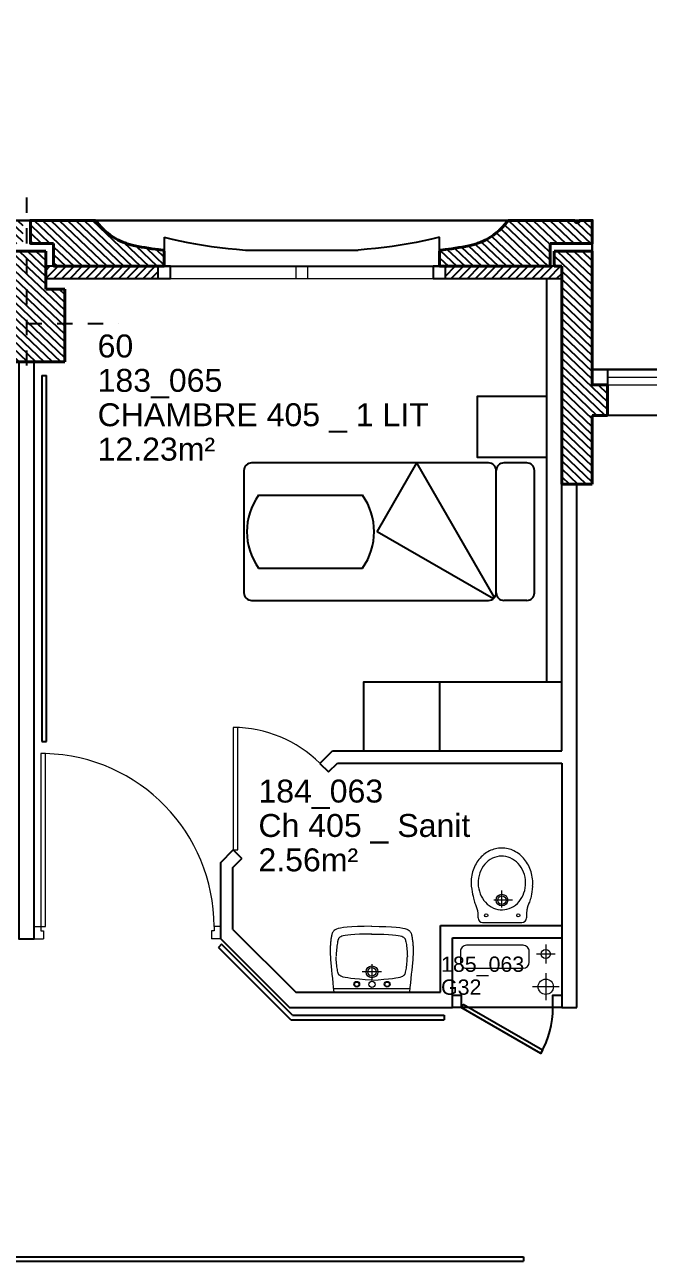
# Model space of a CAD drawing. Header units: metres. Extents: x -8 to 211, y -5 to 116.
# Drawn here: x 181.69 to 185.77, y 60.69 to 68.78 of the extents above; entities that cross this region are included whole.
import ezdxf

# ---------------------------------------------------------------- set-up
doc = ezdxf.new("R2010")
doc.units = ezdxf.units.M
doc.header["$LTSCALE"] = 0.6
doc.header["$MEASUREMENT"] = 0
doc.linetypes.add('CACHÉ', pattern=[0.25, 0.125, -0.125])
doc.linetypes.add('CONTINU', pattern=[0])
doc.layers.get('0').update_dxf_attribs({"linetype": 'CONTINUOUS'})
for name, color, linetype in [('001axes', 1, 'CONTINUOUS'), ('009 main courante', 181, 'CONTINUOUS'), ('400 Lits', 150, 'CONTINUOUS'), ('A_AGENC', 204, 'CONTINUOUS'), ('A_EQMP', 142, 'CONTINUOUS'), ('A_Etiqu_Gaine', 8, 'CONTINUOUS'), ('A_Etiqu_Gaine_ancien', 8, 'CONTINUOUS'), ('A_Etiqu_Gaine_code', 8, 'CONTINUOUS'), ('A_Etiqu_Local', 8, 'CONTINUOUS'), ('A_Etiqu_Local_ancien', 8, 'CONTINUOUS'), ('A_HACH_CLOIS', 7, 'CONTINU'), ('A_HACH_STRUC', 7, 'CONTINUOUS'), ('A_MUR_CLOIS', 8, 'CONTINU'), ('A_MURS_ALÈG', 7, 'CONTINU')]:
    doc.layers.add(name, color=color, linetype=linetype)
for name, color, linetype, lineweight in [('A_CHASS', 4, 'CONTINU', 0), ('A_MURS_STRU', 7, 'CONTINU', 40), ('A_PORTE', 8, 'CONTINU', 0), ('A_SANI', 5, 'CONTINU', 0), ('CONTOUR', 54, 'CONTINUOUS', 30)]:
    doc.layers.add(name, color=color, linetype=linetype, lineweight=lineweight)
doc.styles.add('Attribut', font='arial.ttf')

# ---------------------------------------------------------------- blocks, each defined once
blk = doc.blocks.new('A_Etiqu_Local')
at = {"style": 'Attribut', "flags": 1}
for tag, p in [('CODE_HOPITAL', (-0.4463, 1.632)), ('CODE_SITE', (-0.4463, 1.407)), ('CODE_BATIMENT', (-0.4463, 1.182)), ('CODE_SECTEUR', (-0.4463, 0.957)), ('CODE_ETAGE', (-0.4463, 0.732)), ('NOM_NORMALISE', (-0.4463, -0.843)), ('SECTEUR_ACTIVITE', (-0.4463, -1.068)), ('SOUS_SECTEUR_ACTIVITE', (-0.4463, -1.293)), ('VOLUME', (-0.4463, -1.518)), ('SERVICE', (-0.4463, -1.743)), ('CODE_UG', (-0.4463, -1.968)), ('CODE_UA', (-0.4463, -2.193)), ('CODE_POLE', (-0.4463, -2.418)), ('OCCUPANT_EXTERNE', (-0.4463, -2.643)), ('DISPONIBILITE', (-0.4463, -2.868)), ('ACCES_HANDICAPES', (-0.4463, -3.093)), ('NATURE_SOL', (-0.4463, -3.318)), ('RISQUE_LABORATOIRE', (-0.4463, -3.543)), ('AMIANTE', (-0.4463, -3.768))]:
    blk.add_attdef(tag, p, '', height=0.15, dxfattribs=at)
at = {"layer": 'A_Etiqu_Local', "style": 'Attribut'}
for tag, p in [('CODE_PIECE', (-0.4463, 0.282)), ('NOM_USAGE', (-0.4463, 0.057)), ('SURFACE', (-0.4463, -0.168))]:
    blk.add_attdef(tag, p, '', height=0.15, dxfattribs=at)
at = {"layer": 'A_Etiqu_Local_ancien', "style": 'Attribut'}
blk.add_attdef('CODE_PIECE_ANCIEN', (-0.4463, 0.507), '', height=0.15, dxfattribs=at)
blk = doc.blocks.new('A_Etiqu_Gaine')
at = {"style": 'Attribut', "flags": 1}
for tag, p in [('CODE_HOPITAL', (-0.4323, 0.8651)), ('CODE_SITE', (-0.4323, 0.7151)), ('CODE_BATIMENT', (-0.4323, 0.5651)), ('CODE_SECTEUR', (-0.4323, 0.4151)), ('CODE_ETAGE', (-0.4323, 0.2651)), ('NOM_NORMALISE', (-0.4323, -0.3349)), ('SECTEUR_ACTIVITE', (-0.4323, -0.4849)), ('SOUS_SECTEUR_ACTIVITE', (-0.4323, -0.6349)), ('SURFACE', (-0.4323, -0.7849)), ('CODE_UG', (-0.4323, -0.9349)), ('CODE_POLE', (-0.4323, -1.0849)), ('AMIANTE', (-0.4323, -1.2349))]:
    blk.add_attdef(tag, p, '', height=0.1, dxfattribs=at)
at = {"layer": 'A_Etiqu_Gaine', "style": 'Attribut'}
blk.add_attdef('NOM_USAGE', (-0.4323, -0.1849), '', height=0.1, dxfattribs=at)
at = {"layer": 'A_Etiqu_Gaine_ancien', "style": 'Attribut'}
blk.add_attdef('CODE_PIECE_ANCIEN', (-0.4323, 0.1151), '', height=0.1, dxfattribs=at)
at = {"layer": 'A_Etiqu_Gaine_code', "style": 'Attribut'}
blk.add_attdef('CODE_PIECE', (-0.4323, -0.0349), '', height=0.1, dxfattribs=at)

msp = doc.modelspace()

# ---------------------------------------------------------------- hatches: boundary and pattern name
at = {"layer": 'A_HACH_CLOIS'}
h = msp.add_hatch(dxfattribs=at)
h.set_pattern_fill('ANSI31', color=8, scale=0.3, style=0)
h.set_pattern_definition([(45, (181.825037, 67.116104), (-0.0265165, 0.0265165), [])])
h.paths.add_polyline_path([(185.1999, 67.1961), (185.1499, 67.1961), (184.4402, 67.1961), (184.4402, 67.1161), (185.1999, 67.1161)])
h.paths.add_polyline_path([(182.5602, 67.1962), (181.825, 67.1962), (181.825, 67.1162), (182.5602, 67.1162)])
at = {"layer": 'A_HACH_STRUC', "linetype": 'Continuous'}
h = msp.add_hatch(dxfattribs=at)
h.set_pattern_fill('ANSI31', color=8, scale=0.3, angle=-88.5553, style=0)
h.paths.add_polyline_path([(185.3999, 67.2961), (185.1499, 67.2961), (185.1499, 67.1961), (185.1999, 67.1961), (185.2002, 67.1961), (185.2002, 67.1161), (185.1999, 65.7709), (185.3999, 65.7709), (185.3999, 66.2211), (185.4999, 66.2211), (185.4999, 66.4211), (185.3999, 66.4211), (185.3999, 66.5211)])
h.paths.add_polyline_path([(185.1253, 67.3462), (185.4002, 67.3462), (185.4002, 67.4962), (185.3152, 67.4962, -1), (185.2852, 67.4962), (184.8502, 67.4962), (184.8298, 67.4713), (184.8101, 67.4496), (184.7909, 67.4306), (184.7722, 67.4143), (184.7541, 67.4003), (184.7366, 67.3883), (184.7196, 67.378), (184.7032, 67.3693), (184.6872, 67.3618), (184.6718, 67.3552), (184.6643, 67.3522), (184.6569, 67.3493), (184.6494, 67.3466), (184.6419, 67.344), (184.6343, 67.3415), (184.6264, 67.3392), (184.6182, 67.3369), (184.6097, 67.3347), (184.6008, 67.3325), (184.5915, 67.3304), (184.5712, 67.3263), (184.5494, 67.3224), (184.5268, 67.3186), (184.5039, 67.315), (184.4816, 67.3116), (184.4603, 67.3085), (184.4409, 67.3056), (184.424, 67.3031), (184.4101, 67.3009), (184.4002, 67.299), (184.4002, 67.1962), (184.4402, 67.1962), (185.1253, 67.1962)])
h.paths.add_polyline_path([(182.6002, 67.299), (182.5903, 67.3009), (182.5764, 67.3031), (182.5595, 67.3056), (182.54, 67.3085), (182.5188, 67.3116), (182.4965, 67.315), (182.4736, 67.3186), (182.451, 67.3224), (182.4292, 67.3263), (182.4089, 67.3304), (182.3995, 67.3325), (182.3906, 67.3347), (182.3821, 67.3369), (182.374, 67.3392), (182.3661, 67.3415), (182.3585, 67.344), (182.3509, 67.3466), (182.3435, 67.3493), (182.336, 67.3522), (182.3285, 67.3552), (182.3131, 67.3618), (182.2972, 67.3693), (182.2808, 67.378), (182.2638, 67.3883), (182.2462, 67.4003), (182.2282, 67.4143), (182.2095, 67.4306), (182.1903, 67.4496), (182.1705, 67.4713), (182.1502, 67.4962), (181.7252, 67.4962), (181.7252, 67.3462), (181.8751, 67.3462), (181.8751, 67.1962), (182.5602, 67.1962), (182.6002, 67.1962)])
h.paths.add_polyline_path([(181.5253, 67.3462), (181.6752, 67.3462), (181.6752, 67.4962), (181.2502, 67.4962), (181.2298, 67.4713), (181.2101, 67.4496), (181.1909, 67.4306), (181.1722, 67.4143), (181.1541, 67.4003), (181.1366, 67.3883), (181.1196, 67.378), (181.1032, 67.3693), (181.0872, 67.3618), (181.0718, 67.3552), (181.0643, 67.3522), (181.0569, 67.3493), (181.0494, 67.3466), (181.0419, 67.344), (181.0343, 67.3415), (181.0264, 67.3392), (181.0182, 67.3369), (181.0097, 67.3347), (181.0008, 67.3325), (180.9915, 67.3304), (180.9712, 67.3263), (180.9494, 67.3224), (180.9268, 67.3186), (180.9039, 67.315), (180.8816, 67.3116), (180.8603, 67.3085), (180.8409, 67.3056), (180.824, 67.3031), (180.8101, 67.3009), (180.8002, 67.299), (180.8002, 67.1962), (180.8402, 67.1962), (181.5253, 67.1962)])
h = msp.add_hatch(dxfattribs=at)
h.set_pattern_fill('ANSI31', color=8, scale=0.3, angle=-88.5553, style=0)
h.set_pattern_definition([(316.4447, (174.24985, 66.57117), (0.02583954, 0.02717661), [])])
h.paths.add_polyline_path([(174.7499, 67.0462), (174.625, 67.0462), (174.625, 67.2962), (174.3753, 67.2962), (174.3753, 67.0462), (174.2499, 67.0462), (174.2499, 66.5712), (174.4498, 66.5712), (174.7499, 66.5712)])
h.paths.add_polyline_path([(181.9499, 67.0462), (181.825, 67.0462), (181.825, 67.2962), (181.5754, 67.2962), (181.5754, 67.0462), (181.4499, 67.0462), (181.4499, 66.5712), (181.6498, 66.5712), (181.9499, 66.5712)])

# ---------------------------------------------------------------- linework, layer by layer
at = {"layer": '001axes', "color": 8, "linetype": 'CACHÉ'}
for p, q in [((181.6999, 67.6462), (181.6999, 66.4613)), ((181.0998, 66.8212), (182.2999, 66.8212))]:
    msp.add_line(p, q, dxfattribs=at)
at = {"layer": '009 main courante', "color": 8, "linetype": 'Continuous'}
for p, q in [((181.7998, 66.4812), (181.8298, 66.4812)), ((181.7998, 66.4812), (181.7998, 64.0862)), ((181.8298, 64.0862), (181.8298, 66.4812)), ((181.7998, 64.0862), (181.8298, 64.0862)), ((182.9754, 62.7609), (182.9542, 62.7397)), ((183.4276, 62.2663), (182.9542, 62.7397)), ((183.4401, 62.2963), (182.9754, 62.7609)), ((183.4276, 62.2663), (184.4307, 62.2663)), ((183.4401, 62.2963), (184.4307, 62.2963)), ((184.4307, 62.2963), (184.4307, 62.2663)), ((179.8999, 60.7161), (184.9499, 60.7161)), ((179.8999, 60.6861), (184.9499, 60.6861)), ((184.9499, 60.7161), (184.9499, 60.6861))]:
    msp.add_line(p, q, dxfattribs=at)
at = {"layer": '400 Lits', "color": 8, "linetype": 'Continuous'}
for p, q in [((183.1217, 65.8598), (183.1217, 65.0598)), ((184.722, 65.9098), (183.1717, 65.9098)), ((183.9923, 65.4598), (184.2521, 65.9098)), ((184.7609, 65.0287), (184.2521, 65.9098)), ((184.7717, 65.0598), (184.7717, 65.8598)), ((184.7717, 65.0598), (184.7717, 65.8598)), ((184.7717, 65.0598), (184.7717, 65.8598)), ((184.9717, 65.9098), (184.8217, 65.9098)), ((185.0217, 65.0598), (185.0217, 65.8598)), ((183.2162, 65.6983), (183.8978, 65.6983)), ((184.7529, 65.0207), (183.9923, 65.4598)), ((183.2162, 65.2212), (183.8978, 65.2212)), ((183.1717, 65.0098), (184.722, 65.0098)), ((184.9717, 65.0098), (184.8217, 65.0098))]:
    msp.add_line(p, q, dxfattribs=at)
for centre, radius, start, end in [((183.1717, 65.8598), 0.05, 89.99938, 179.99947), ((184.7217, 65.8598), 0.05, 0.00168, 90.00176), ((184.8217, 65.8598), 0.05, 89.99824, 179.99832), ((184.9717, 65.8598), 0.05, 0.00168, 90.00176), ((183.557, 65.4598), 0.416, 145.00777, 214.99254), ((183.557, 65.4598), 0.416, 325.00791, 34.99193), ((183.1717, 65.0598), 0.05, 180.00168, 270.00176), ((184.7217, 65.0598), 0.05, 269.99948, 359.99937), ((184.8217, 65.0598), 0.05, 180.00063, 270.00052), ((184.9717, 65.0598), 0.05, 269.99948, 359.99937)]:
    msp.add_arc(centre, radius, start, end, dxfattribs=at)
at = {"layer": 'A_AGENC', "color": 8, "linetype": 'Continuous'}
msp.add_line((185.1999, 62.3463), (184.4861, 62.3463), dxfattribs=at)
for points in [[(184.4861, 62.3463), (184.4861, 62.4263), (184.5431, 62.4263), (184.5431, 62.3463)], [(185.1429, 62.3463), (185.1429, 62.4263), (185.1999, 62.4263), (185.1999, 62.3463)]]:
    msp.add_lwpolyline(points, dxfattribs=at)
msp.add_lwpolyline([(184.556, 62.3686), (185.0754, 62.0687), (185.0625, 62.0464), (184.5431, 62.3463)], close=True, dxfattribs=at)
msp.add_arc((184.5431, 62.3463), 0.5998, 330.00002, 0.00001, dxfattribs=at)
at = {"layer": 'A_CHASS', "color": 8, "linetype": 'Continuous'}
for p, q in [((184.3602, 67.1962), (182.6402, 67.1962)), ((182.6402, 67.1162), (184.3602, 67.1162)), ((185.4999, 66.5211), (186.8999, 66.5211)), ((185.4999, 66.4711), (186.8999, 66.4711)), ((185.4999, 66.4211), (186.8999, 66.4211))]:
    msp.add_line(p, q, dxfattribs=at)
for points in [[(183.4602, 67.1962), (183.4602, 67.1162)], [(183.5402, 67.1162), (183.5402, 67.1962)]]:
    msp.add_lwpolyline(points, dxfattribs=at)
at = {"layer": 'A_EQMP', "color": 8, "linetype": 'Continuous'}
for p, q in [((185.0999, 67.1162), (185.0999, 64.4763)), ((184.3999, 64.4763), (184.3999, 64.0263))]:
    msp.add_line(p, q, dxfattribs=at)
msp.add_lwpolyline([(185.0999, 65.9462), (184.6499, 65.9462), (184.6499, 66.3462), (185.0999, 66.3462)], dxfattribs=at)
msp.add_lwpolyline([(185.1999, 64.0263), (185.1999, 64.4763), (183.9035, 64.4763), (183.9035, 64.0263)], close=True, dxfattribs=at)
at = {"layer": 'A_MUR_CLOIS', "color": 8, "linetype": 'Continuous'}
for p, q in [((182.6402, 67.1962), (181.825, 67.1962)), ((185.2002, 67.1961), (184.3602, 67.1962)), ((181.75, 62.7963), (181.75, 66.5712)), ((185.3999, 66.4211), (185.4999, 66.4211)), ((185.1999, 64.0263), (185.1999, 65.7709)), ((185.2999, 62.3463), (185.2999, 65.7709)), ((183.6176, 63.9441), (183.6998, 64.0263)), ((183.6998, 64.0263), (185.1999, 64.0263)), ((183.6176, 63.9441), (183.6742, 63.8876)), ((183.6742, 63.8876), (183.7329, 63.9463)), ((183.7329, 63.9463), (185.1999, 63.9463)), ((185.1999, 63.9463), (185.1999, 62.3463)), ((182.9698, 63.2963), (183.0519, 63.3785)), ((183.0519, 63.3785), (183.1085, 63.3219)), ((182.9698, 62.7963), (182.9698, 63.2963)), ((183.0498, 63.2632), (183.1085, 63.3219)), ((183.0498, 62.8577), (183.0498, 63.2632)), ((184.4061, 62.8833), (185.1999, 62.8833)), ((184.4061, 62.4463), (184.4061, 62.8833)), ((182.9698, 62.7963), (183.4198, 62.3463)), ((183.0498, 62.8577), (183.4612, 62.4463)), ((184.4861, 62.8033), (185.1999, 62.8033)), ((184.4861, 62.3463), (184.4861, 62.8033)), ((183.4612, 62.4463), (184.4061, 62.4463)), ((183.4198, 62.3463), (184.4861, 62.3463)), ((185.1999, 62.3463), (185.2999, 62.3463))]:
    msp.add_line(p, q, dxfattribs=at)
for points in [[(181.825, 67.1962), (181.825, 67.1162), (182.6402, 67.1162)], [(182.5602, 67.1162), (182.5602, 67.1962)], [(182.6402, 67.1162), (182.6402, 67.1962)], [(184.3602, 67.1962), (184.3602, 67.1162), (185.2002, 67.1161)], [(184.4402, 67.1162), (184.4402, 67.1962)], [(185.2002, 67.1161), (185.2002, 67.1961)], [(181.6497, 66.5712), (181.6497, 62.7963), (181.75, 62.7963)]]:
    msp.add_lwpolyline(points, dxfattribs=at)
msp.add_lwpolyline([(185.4999, 66.4211), (185.3999, 66.4211), (185.3999, 66.5211), (185.4999, 66.5211)], close=True, dxfattribs=at)
at = {"layer": 'A_MURS_ALÈG', "color": 8, "ltscale": 200}
for p, q in [((182.1502, 67.4962), (184.8502, 67.4962)), ((182.6002, 67.3862), (182.6002, 67.1962)), ((182.6002, 67.3862), (182.6513, 67.3737)), ((182.6513, 67.3737), (182.7024, 67.3623)), ((182.7024, 67.3623), (182.7535, 67.352)), ((182.7535, 67.352), (182.8048, 67.3426)), ((182.8048, 67.3426), (182.8567, 67.3342)), ((182.8567, 67.3342), (182.9093, 67.3265)), ((182.9093, 67.3265), (182.9627, 67.3196)), ((182.9627, 67.3196), (183.0174, 67.3134)), ((184.0376, 67.3196), (183.983, 67.3134)), ((184.0911, 67.3265), (184.0376, 67.3196)), ((184.1437, 67.3342), (184.0911, 67.3265)), ((184.1956, 67.3426), (184.1437, 67.3342)), ((184.2469, 67.352), (184.1956, 67.3426)), ((184.298, 67.3623), (184.2469, 67.352)), ((184.349, 67.3737), (184.298, 67.3623)), ((184.4002, 67.3862), (184.349, 67.3737)), ((184.4002, 67.1962), (184.4002, 67.3862)), ((183.0174, 67.3134), (183.0733, 67.3078)), ((183.0733, 67.3078), (183.1308, 67.3028)), ((183.1308, 67.3028), (183.8696, 67.3028)), ((183.9271, 67.3078), (183.8696, 67.3028)), ((183.983, 67.3134), (183.9271, 67.3078)), ((182.6002, 67.1962), (184.4002, 67.1962)), ((186.8999, 66.2211), (185.4999, 66.2211))]:
    msp.add_line(p, q, dxfattribs=at)
at = {"layer": 'A_MURS_STRU', "color": 8, "linetype": 'Continuous'}
for p, q in [((181.8751, 67.3462), (181.8751, 67.1962)), ((185.1253, 67.3462), (185.1253, 67.1962)), ((181.5754, 67.2962), (181.825, 67.2962)), ((181.825, 67.2962), (181.825, 67.0462)), ((182.6002, 67.2962), (182.6002, 67.1962)), ((184.4002, 67.2962), (184.4002, 67.1962)), ((185.3999, 67.2961), (185.1499, 67.2961)), ((185.1499, 67.2961), (185.1499, 67.1961)), ((185.3999, 67.2961), (185.3999, 66.4211)), ((182.6002, 67.1962), (181.8751, 67.1962)), ((184.4002, 67.1962), (185.1253, 67.1962)), ((185.1499, 67.1961), (185.1999, 67.1961)), ((185.1999, 67.1961), (185.1999, 65.7709)), ((181.9499, 67.0462), (181.825, 67.0462)), ((185.4999, 66.4211), (185.4999, 66.2211)), ((185.3999, 66.2211), (185.3999, 65.7709)), ((185.3999, 66.2211), (185.4999, 66.2211)), ((185.3999, 65.7709), (185.1999, 65.7709))]:
    msp.add_line(p, q, dxfattribs=at)
at = {"layer": 'A_MURS_STRU', "color": 8}
msp.add_line((185.4999, 66.4211), (185.3999, 66.4211), dxfattribs=at)
at = {"layer": 'A_MURS_STRU', "color": 8, "linetype": 'Continuous'}
for points in [[(181.8751, 67.3462), (181.7252, 67.3462), (181.7252, 67.4962), (182.1502, 67.4962)], [(182.1502, 67.4962), (182.1705, 67.4713), (182.1903, 67.4496), (182.2095, 67.4306), (182.2282, 67.4143), (182.2462, 67.4003), (182.2638, 67.3883), (182.2808, 67.378), (182.2972, 67.3693), (182.3131, 67.3618), (182.3285, 67.3552), (182.3285, 67.3552), (182.336, 67.3522), (182.3435, 67.3493), (182.3509, 67.3466), (182.3585, 67.344), (182.3661, 67.3415), (182.374, 67.3392), (182.3821, 67.3369), (182.3906, 67.3347), (182.3995, 67.3325), (182.4089, 67.3304), (182.4089, 67.3304), (182.4292, 67.3263), (182.451, 67.3224), (182.4736, 67.3186), (182.4965, 67.315), (182.5188, 67.3116), (182.54, 67.3085), (182.5595, 67.3056), (182.5764, 67.3031), (182.5903, 67.3009), (182.6003, 67.299)], [(184.8502, 67.4962), (184.8298, 67.4713), (184.8101, 67.4496), (184.7909, 67.4306), (184.7722, 67.4143), (184.7541, 67.4003), (184.7366, 67.3883), (184.7196, 67.378), (184.7032, 67.3693), (184.6872, 67.3618), (184.6718, 67.3552), (184.6718, 67.3552), (184.6643, 67.3522), (184.6569, 67.3493), (184.6494, 67.3466), (184.6419, 67.344), (184.6343, 67.3415), (184.6264, 67.3392), (184.6182, 67.3369), (184.6097, 67.3347), (184.6008, 67.3325), (184.5915, 67.3304), (184.5915, 67.3304), (184.5712, 67.3263), (184.5494, 67.3224), (184.5268, 67.3186), (184.5039, 67.315), (184.4816, 67.3116), (184.4603, 67.3085), (184.4409, 67.3056), (184.424, 67.3031), (184.4101, 67.3009), (184.4001, 67.299)], [(185.2852, 67.4962), (184.8502, 67.4962)], [(185.1253, 67.3462), (185.4002, 67.3462), (185.4002, 67.4962), (185.3152, 67.4962)], [(181.4499, 67.0462), (181.4499, 66.5712), (181.9499, 66.5712)], [(181.9499, 66.5712), (181.9499, 67.0462)]]:
    msp.add_lwpolyline(points, dxfattribs=at)
msp.add_arc((185.3002, 67.4962), 0.015, 179.99999, 0.00001, dxfattribs=at)
at = {"layer": 'A_PORTE', "color": 8, "linetype": 'Continuous'}
for p, q in [((183.0819, 64.1785), (183.0519, 64.1785)), ((183.0519, 64.1785), (183.0519, 63.3785)), ((183.0819, 63.3785), (183.0819, 64.1785)), ((181.7939, 64.0079), (181.7939, 62.8485)), ((181.8239, 64.0079), (181.7939, 64.0079)), ((181.8239, 62.8763), (181.8239, 64.0079)), ((183.0519, 63.3785), (183.0819, 63.3785)), ((181.75, 62.7963), (181.75, 62.8763)), ((181.75, 62.8763), (181.8239, 62.8763)), ((182.9259, 62.8763), (182.9259, 62.8485)), ((182.9698, 62.8763), (182.9259, 62.8763)), ((182.9698, 62.7963), (182.9698, 62.8763)), ((181.75, 62.7963), (181.8099, 62.7963)), ((181.7939, 62.8485), (181.8099, 62.8485)), ((181.8099, 62.8485), (181.8099, 62.7963)), ((182.9099, 62.8485), (182.9099, 62.7963)), ((182.9259, 62.8485), (182.9099, 62.8485)), ((182.9698, 62.7963), (182.9099, 62.7963))]:
    msp.add_line(p, q, dxfattribs=at)
for centre, radius, start, end in [((183.0519, 63.3785), 0.8, 44.99998, 90), ((181.7939, 62.8763), 1.132, 0, 88.48138)]:
    msp.add_arc(centre, radius, start, end, dxfattribs=at)
at = {"layer": 'A_SANI', "color": 8, "linetype": 'Continuous'}
for p, q in [((184.6085, 63.1394), (184.6114, 63.1201)), ((184.6114, 63.1201), (184.6143, 63.1029)), ((184.8087, 63.0003), (184.8087, 63.1126)), ((185.0072, 63.1201), (185.0051, 63.1029)), ((185.0089, 63.1394), (185.0072, 63.1201)), ((184.6143, 63.1029), (184.6172, 63.0877)), ((184.6172, 63.0877), (184.62, 63.0744)), ((184.62, 63.0744), (184.6227, 63.0627)), ((184.6227, 63.0627), (184.6254, 63.0526)), ((184.6254, 63.0526), (184.6279, 63.0438)), ((184.6279, 63.0438), (184.6303, 63.0362)), ((184.6303, 63.0362), (184.6325, 63.0296)), ((184.6325, 63.0296), (184.6345, 63.0239)), ((184.877, 63.0491), (184.755, 63.0491)), ((184.9858, 63.0296), (184.9834, 63.0239)), ((184.9885, 63.0362), (184.9858, 63.0296)), ((184.9913, 63.0438), (184.9885, 63.0362)), ((184.9942, 63.0526), (184.9913, 63.0438)), ((184.9971, 63.0627), (184.9942, 63.0526)), ((185, 63.0744), (184.9971, 63.0627)), ((185.0027, 63.0877), (185, 63.0744)), ((185.0051, 63.1029), (185.0027, 63.0877)), ((184.6345, 63.0239), (184.6355, 63.0213)), ((184.6355, 63.0213), (184.6364, 63.0188)), ((184.6364, 63.0188), (184.6373, 63.0165)), ((184.6373, 63.0165), (184.6381, 63.0143)), ((184.6381, 63.0143), (184.6389, 63.0121)), ((184.6389, 63.0121), (184.6397, 63.01)), ((184.6397, 63.01), (184.6404, 63.008)), ((184.6404, 63.008), (184.6412, 63.0059)), ((184.6412, 63.0059), (184.6419, 63.0039)), ((184.6419, 63.0039), (184.6427, 63.0018)), ((184.6427, 63.0018), (184.6434, 62.9997)), ((184.6434, 62.9997), (184.6441, 62.9975)), ((184.6441, 62.9975), (184.6448, 62.9953)), ((184.6448, 62.9953), (184.6455, 62.993)), ((184.6455, 62.993), (184.6462, 62.9908)), ((184.6462, 62.9908), (184.6469, 62.9885)), ((184.6469, 62.9885), (184.6475, 62.9862)), ((184.6475, 62.9862), (184.6481, 62.9839)), ((184.6481, 62.9839), (184.6487, 62.9816)), ((184.6487, 62.9816), (184.6492, 62.9794)), ((184.6492, 62.9794), (184.6501, 62.975)), ((184.6501, 62.975), (184.6508, 62.9706)), ((184.6508, 62.9706), (184.6513, 62.9663)), ((184.6513, 62.9663), (184.6517, 62.9621)), ((184.6517, 62.9621), (184.652, 62.9578)), ((184.652, 62.9578), (184.6522, 62.9535)), ((184.6522, 62.9535), (184.6523, 62.9491)), ((184.6523, 62.9491), (184.6524, 62.9447)), ((184.9699, 62.9491), (184.9698, 62.9447)), ((184.97, 62.9578), (184.9699, 62.9535)), ((184.9699, 62.9535), (184.9699, 62.9491)), ((184.9702, 62.9621), (184.97, 62.9578)), ((184.9704, 62.9663), (184.9702, 62.9621)), ((184.9707, 62.9706), (184.9704, 62.9663)), ((184.971, 62.975), (184.9707, 62.9706)), ((184.9714, 62.9794), (184.971, 62.975)), ((184.9717, 62.9816), (184.9714, 62.9794)), ((184.972, 62.9839), (184.9717, 62.9816)), ((184.9723, 62.9862), (184.972, 62.9839)), ((184.9726, 62.9885), (184.9723, 62.9862)), ((184.973, 62.9908), (184.9726, 62.9885)), ((184.9734, 62.993), (184.973, 62.9908)), ((184.9738, 62.9953), (184.9734, 62.993)), ((184.9743, 62.9975), (184.9738, 62.9953)), ((184.9748, 62.9997), (184.9743, 62.9975)), ((184.9753, 63.0018), (184.9748, 62.9997)), ((184.9759, 63.0039), (184.9753, 63.0018)), ((184.9765, 63.0059), (184.9759, 63.0039)), ((184.9771, 63.008), (184.9765, 63.0059)), ((184.9778, 63.01), (184.9771, 63.008)), ((184.9786, 63.0121), (184.9778, 63.01)), ((184.9794, 63.0143), (184.9786, 63.0121)), ((184.9803, 63.0165), (184.9794, 63.0143)), ((184.9813, 63.0188), (184.9803, 63.0165)), ((184.9823, 63.0213), (184.9813, 63.0188)), ((184.9834, 63.0239), (184.9823, 63.0213)), ((183.7538, 62.8662), (183.7387, 62.8628)), ((183.7731, 62.8693), (183.7538, 62.8662)), ((183.7974, 62.872), (183.7731, 62.8693)), ((183.8274, 62.8742), (183.7974, 62.872)), ((183.8638, 62.876), (183.8274, 62.8742)), ((183.9074, 62.8773), (183.8638, 62.876)), ((183.9588, 62.878), (183.9074, 62.8773)), ((183.9549, 62.878), (184.0063, 62.8773)), ((184.0063, 62.8773), (184.0499, 62.876)), ((184.0499, 62.876), (184.0863, 62.8742)), ((184.0863, 62.8742), (184.1163, 62.872)), ((184.1163, 62.872), (184.1406, 62.8693)), ((184.1406, 62.8693), (184.1599, 62.8662)), ((184.1599, 62.8662), (184.1749, 62.8628)), ((184.6524, 62.9447), (184.6524, 62.9401)), ((184.6524, 62.9401), (184.6524, 62.9353)), ((184.6524, 62.9353), (184.6525, 62.9322)), ((184.6825, 62.9033), (184.9397, 62.9033)), ((184.9698, 62.9353), (184.9697, 62.9322)), ((184.9698, 62.9447), (184.9698, 62.9401)), ((184.9698, 62.9401), (184.9698, 62.9353)), ((183.69, 62.7865), (183.6892, 62.78)), ((183.6908, 62.793), (183.69, 62.7865)), ((183.6918, 62.7993), (183.6908, 62.793)), ((183.6927, 62.8053), (183.6918, 62.7993)), ((183.6937, 62.8111), (183.6927, 62.8053)), ((183.6948, 62.8164), (183.6937, 62.8111)), ((183.6958, 62.8212), (183.6948, 62.8164)), ((183.6969, 62.8257), (183.6958, 62.8212)), ((183.6982, 62.8297), (183.6969, 62.8257)), ((183.6995, 62.8334), (183.6982, 62.8297)), ((183.701, 62.8367), (183.6995, 62.8334)), ((183.7027, 62.8398), (183.701, 62.8367)), ((183.7046, 62.8427), (183.7027, 62.8398)), ((183.7067, 62.8453), (183.7046, 62.8427)), ((183.7091, 62.8478), (183.7067, 62.8453)), ((183.7119, 62.8502), (183.7091, 62.8478)), ((183.7185, 62.8547), (183.7119, 62.8502)), ((183.7272, 62.8589), (183.7185, 62.8547)), ((183.7387, 62.8628), (183.7272, 62.8589)), ((184.1749, 62.8628), (184.1865, 62.8589)), ((184.1865, 62.8589), (184.1952, 62.8547)), ((184.1952, 62.8547), (184.2018, 62.8502)), ((184.2018, 62.8502), (184.2045, 62.8478)), ((184.2045, 62.8478), (184.207, 62.8453)), ((184.207, 62.8453), (184.2091, 62.8427)), ((184.2091, 62.8427), (184.211, 62.8398)), ((184.211, 62.8398), (184.2127, 62.8367)), ((184.2127, 62.8367), (184.2142, 62.8334)), ((184.2142, 62.8334), (184.2155, 62.8297)), ((184.2155, 62.8297), (184.2167, 62.8257)), ((184.2167, 62.8257), (184.2179, 62.8212)), ((184.2179, 62.8212), (184.2189, 62.8164)), ((184.2189, 62.8164), (184.22, 62.8111)), ((184.22, 62.8111), (184.221, 62.8053)), ((184.221, 62.8053), (184.2219, 62.7993)), ((184.2219, 62.7993), (184.2228, 62.793)), ((184.2228, 62.793), (184.2237, 62.7865)), ((184.2237, 62.7865), (184.2245, 62.78)), ((183.6852, 62.7315), (183.6851, 62.7259)), ((183.6851, 62.7259), (183.6851, 62.7201)), ((183.6851, 62.7201), (183.6851, 62.714)), ((183.6851, 62.714), (183.6853, 62.7076)), ((183.6854, 62.7371), (183.6852, 62.7315)), ((183.6853, 62.7076), (183.6856, 62.7008)), ((183.6857, 62.7427), (183.6854, 62.7371)), ((183.6861, 62.7484), (183.6857, 62.7427)), ((183.6866, 62.7544), (183.6861, 62.7484)), ((183.6871, 62.7605), (183.6866, 62.7544)), ((183.6877, 62.7669), (183.6871, 62.7605)), ((183.6884, 62.7734), (183.6877, 62.7669)), ((183.6892, 62.78), (183.6884, 62.7734)), ((184.2245, 62.78), (184.2253, 62.7734)), ((184.2253, 62.7734), (184.226, 62.7669)), ((184.226, 62.7669), (184.2266, 62.7605)), ((184.2266, 62.7605), (184.2271, 62.7544)), ((184.2271, 62.7544), (184.2276, 62.7484)), ((184.2276, 62.7484), (184.228, 62.7427)), ((184.228, 62.7427), (184.2283, 62.7371)), ((184.2284, 62.7076), (184.2281, 62.7008)), ((184.2283, 62.7371), (184.2285, 62.7315)), ((184.2285, 62.714), (184.2284, 62.7076)), ((184.2285, 62.7315), (184.2286, 62.7259)), ((184.2286, 62.7201), (184.2285, 62.714)), ((184.2286, 62.7259), (184.2286, 62.7201)), ((184.5371, 62.7133), (184.5371, 62.6433)), ((184.9471, 62.7533), (184.5771, 62.7533)), ((184.9871, 62.6433), (184.9871, 62.7133)), ((185.0957, 62.7578), (185.0957, 62.6348)), ((183.6856, 62.7008), (183.6859, 62.6935)), ((183.6859, 62.6935), (183.687, 62.6772)), ((183.687, 62.6772), (183.6885, 62.6586)), ((183.6885, 62.6586), (183.6903, 62.6379)), ((183.6903, 62.6379), (183.6924, 62.6153)), ((183.9588, 62.6309), (183.9588, 62.5288)), ((184.2234, 62.6379), (184.2213, 62.6153)), ((184.2252, 62.6586), (184.2234, 62.6379)), ((184.2267, 62.6772), (184.2252, 62.6586)), ((184.2277, 62.6935), (184.2267, 62.6772)), ((184.2281, 62.7008), (184.2277, 62.6935)), ((185.1572, 62.6963), (185.0343, 62.6963)), ((183.6924, 62.6153), (183.6947, 62.5908)), ((183.6947, 62.5908), (183.6973, 62.5647)), ((183.6973, 62.5647), (183.7001, 62.537)), ((184.022, 62.5798), (183.8956, 62.5798)), ((184.2163, 62.5647), (184.2135, 62.537)), ((184.2189, 62.5908), (184.2163, 62.5647)), ((184.2213, 62.6153), (184.2189, 62.5908)), ((184.5771, 62.6033), (184.9471, 62.6033)), ((185.0957, 62.5704), (185.0957, 62.3947)), ((183.7001, 62.537), (183.7031, 62.508)), ((183.7031, 62.508), (183.7061, 62.4777)), ((183.7061, 62.4777), (183.7092, 62.4463)), ((183.7092, 62.4712), (184.2045, 62.4712)), ((184.2076, 62.4777), (184.2045, 62.4463)), ((184.2106, 62.508), (184.2076, 62.4777)), ((184.2135, 62.537), (184.2106, 62.508)), ((185.1836, 62.4825), (185.0079, 62.4825)), ((183.7092, 62.4463), (184.2045, 62.4463))]:
    msp.add_line(p, q, dxfattribs=at)
for points in [[(183.959, 62.8272), (183.9151, 62.8268), (183.8779, 62.8259), (183.8467, 62.8246), (183.8211, 62.8229), (183.8004, 62.8208), (183.784, 62.8184), (183.7712, 62.8158), (183.7615, 62.8128), (183.7542, 62.8097), (183.7488, 62.8064), (183.7488, 62.8064), (183.7466, 62.8047), (183.7447, 62.8029), (183.743, 62.8011), (183.7416, 62.7991), (183.7403, 62.797), (183.7392, 62.7947), (183.7382, 62.7922), (183.7373, 62.7895), (183.7364, 62.7866), (183.7356, 62.7833), (183.7356, 62.7833), (183.734, 62.776), (183.7325, 62.7677), (183.731, 62.7584), (183.7296, 62.7485), (183.7283, 62.738), (183.7271, 62.7271), (183.7261, 62.716), (183.7253, 62.7049), (183.7247, 62.6938), (183.7243, 62.6831)], [(183.9557, 62.8272), (183.9996, 62.8268), (184.0369, 62.8259), (184.068, 62.8246), (184.0936, 62.8229), (184.1143, 62.8208), (184.1308, 62.8184), (184.1435, 62.8158), (184.1532, 62.8128), (184.1605, 62.8097), (184.1659, 62.8064), (184.1659, 62.8064), (184.1681, 62.8047), (184.17, 62.8029), (184.1717, 62.8011), (184.1732, 62.7991), (184.1744, 62.797), (184.1756, 62.7947), (184.1766, 62.7922), (184.1775, 62.7895), (184.1783, 62.7866), (184.1791, 62.7833), (184.1791, 62.7833), (184.1807, 62.776), (184.1823, 62.7677), (184.1838, 62.7584), (184.1852, 62.7484), (184.1865, 62.7377), (184.1876, 62.7267), (184.1886, 62.7153), (184.1895, 62.7038), (184.1901, 62.6922), (184.1905, 62.6809)], [(183.959, 62.5251), (183.9151, 62.5281), (183.8779, 62.531), (183.8467, 62.5339), (183.8211, 62.5369), (183.8004, 62.5398), (183.784, 62.5428), (183.7712, 62.5458), (183.7615, 62.5489), (183.7542, 62.5521), (183.7488, 62.5554), (183.7488, 62.5554), (183.7466, 62.5571), (183.7447, 62.5589), (183.743, 62.5608), (183.7416, 62.5627), (183.7403, 62.5648), (183.7392, 62.5671), (183.7382, 62.5696), (183.7373, 62.5723), (183.7364, 62.5752), (183.7356, 62.5785), (183.7356, 62.5785), (183.734, 62.5858), (183.7325, 62.5941), (183.731, 62.6034), (183.7296, 62.6133), (183.7283, 62.6238), (183.7271, 62.6347), (183.7261, 62.6458), (183.7253, 62.6569), (183.7247, 62.668), (183.7243, 62.6787)], [(183.9557, 62.5251), (183.9996, 62.5281), (184.0369, 62.531), (184.068, 62.5339), (184.0936, 62.5369), (184.1143, 62.5398), (184.1308, 62.5428), (184.1435, 62.5458), (184.1532, 62.5489), (184.1605, 62.5521), (184.1659, 62.5554), (184.1659, 62.5554), (184.1681, 62.5571), (184.17, 62.5589), (184.1717, 62.5608), (184.1732, 62.5627), (184.1744, 62.5648), (184.1756, 62.5671), (184.1766, 62.5696), (184.1775, 62.5723), (184.1783, 62.5752), (184.1791, 62.5785), (184.1791, 62.5785), (184.1807, 62.5858), (184.1823, 62.5941), (184.1838, 62.6034), (184.1852, 62.6134), (184.1865, 62.6241), (184.1876, 62.6352), (184.1886, 62.6465), (184.1895, 62.658), (184.1901, 62.6696), (184.1905, 62.6809)]]:
    msp.add_lwpolyline(points, dxfattribs=at)
for centre, radius in [((184.8087, 63.0491), 0.0383), ((184.8087, 63.0491), 0.0276), ((184.7061, 62.9494), 0.0105), ((184.9161, 62.9494), 0.0105), ((185.0957, 62.6963), 0.03), ((183.9588, 62.5798), 0.0387), ((183.9588, 62.5798), 0.0274), ((183.8593, 62.4984), 0.0189), ((183.8593, 62.4984), 0.0144), ((183.9588, 62.4984), 0.0204), ((184.0583, 62.4984), 0.0189), ((184.0583, 62.4984), 0.0144), ((185.0957, 62.4825), 0.05)]:
    msp.add_circle(centre, radius, dxfattribs=at)
for centre, radius, start, end in [((184.8203, 63.1861), 0.2069, 116.62255, 141.33721), ((184.8076, 63.2112), 0.1787, 89.99999, 116.62297), ((184.8076, 63.2104), 0.1796, 63.48107, 89.99958), ((184.7942, 63.1834), 0.2098, 38.97843, 63.48104), ((184.8399, 63.1704), 0.232, 141.33807, 163.78009), ((184.8307, 63.1696), 0.1761, 139.7317, 161.08934), ((184.8169, 63.1813), 0.1581, 116.3097, 139.73192), ((184.8079, 63.1995), 0.1377, 66.06169, 116.31043), ((184.7996, 63.1809), 0.1581, 42.63921, 66.06143), ((184.7864, 63.1687), 0.1761, 21.2818, 42.63944), ((184.7747, 63.1676), 0.2348, 16.69969, 38.97872), ((184.8664, 63.1627), 0.2596, 163.77924, 184.98033), ((184.852, 63.1623), 0.1986, 161.08941, 201.28007), ((184.7654, 63.1605), 0.1986, 341.09023, 21.24612), ((184.7506, 63.1604), 0.26, 355.53663, 16.69932), ((184.831, 63.1541), 0.1761, 201.2818, 222.63944), ((184.8177, 63.1419), 0.1581, 222.63973, 246.06195), ((184.8004, 63.1416), 0.1581, 296.30915, 319.73137), ((184.7867, 63.1532), 0.1761, 319.7317, 341.08934), ((184.8095, 63.1233), 0.1377, 246.06169, 296.33377), ((184.6825, 62.9333), 0.03, 182.18352, 270), ((184.9397, 62.9333), 0.03, 270, 357.81648), ((184.5771, 62.7133), 0.04, 90.00067, 180.00076), ((184.9471, 62.7133), 0.04, 0.00067, 90.00076), ((184.5771, 62.6433), 0.04, 180.00067, 270.00076), ((184.9471, 62.6433), 0.04, 270.00006, 359.99994)]:
    msp.add_arc(centre, radius, start, end, dxfattribs=at)
at = {"layer": 'CONTOUR', "color": 8}
for points in [[(167.2999, 92.6966), (167.2999, 67.4962), (185.4002, 67.4962)], [(185.4002, 67.4966), (185.4002, 66.5211), (187.2499, 66.5211), (187.2499, 72.1208), (201.9499, 72.1208), (201.9499, 69.9294), (203.6499, 69.9294), (203.6495, 70.6216)], [(167.2999, 67.4966), (185.4002, 67.4966)], [(185.4002, 66.5215), (187.2499, 66.5215)]]:
    msp.add_lwpolyline(points, dxfattribs=at)

# ---------------------------------------------------------------- block references
at = {"layer": 'A_Etiqu_Gaine', "color": 8}
msp.add_blockref('A_Etiqu_Gaine', (184.843, 62.6148), dxfattribs=at).add_auto_attribs({'CODE_PIECE': '185_063', 'NOM_USAGE': 'G32'})
at = {"layer": 'A_Etiqu_Local', "color": 8}
ref = msp.add_blockref('A_Etiqu_Local', (182.6105, 66.0931), dxfattribs=at)
ref.add_attrib('CODE_PIECE', '183_065', (182.1642, 66.375), dxfattribs={"height": 0.15, "style": 'Attribut'})
ref.add_attrib('CODE_PIECE_ANCIEN', '60', (182.1642, 66.6), dxfattribs={"layer": 'A_Etiqu_Local_ancien', "height": 0.15, "style": 'Attribut'})
ref.add_attrib('NOM_USAGE', 'CHAMBRE 405 _ 1 LIT', (182.1642, 66.15), dxfattribs={"height": 0.15, "style": 'Attribut'})
ref.add_attrib('SURFACE', '12.23m²', (182.1642, 65.925), dxfattribs={"height": 0.15, "style": 'Attribut'})
ref = msp.add_blockref('A_Etiqu_Local', (183.6625, 63.4056), dxfattribs=at)
ref.add_attrib('CODE_PIECE', '184_063', (183.2162, 63.6876), dxfattribs={"height": 0.15, "style": 'Attribut'})
ref.add_attrib('NOM_USAGE', 'Ch 405 _ Sanit', (183.2162, 63.4626), dxfattribs={"height": 0.15, "style": 'Attribut'})
ref.add_attrib('SURFACE', '2.56m²', (183.2162, 63.2376), dxfattribs={"height": 0.15, "style": 'Attribut'})

doc.saveas('drawing.dxf')
